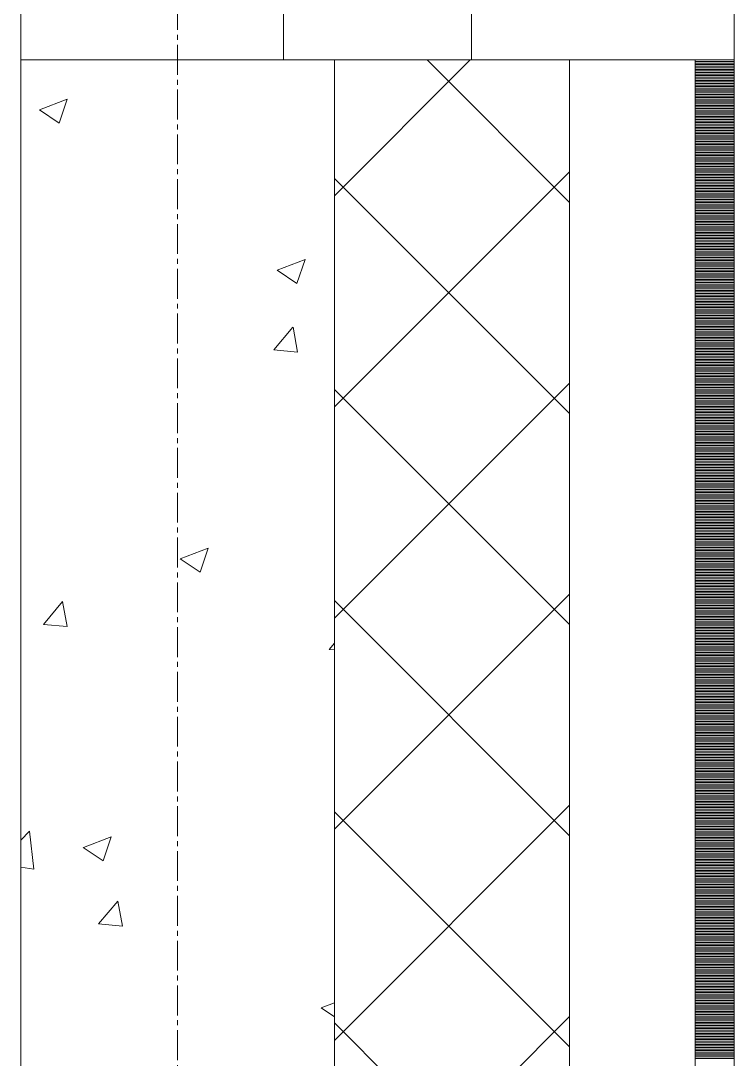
# Model space of a CAD drawing. Header units: millimetres. Extents: x -231292 to 573618, y -153144 to 564035.
# Drawn here: x 28883 to 29338, y -128283 to -127620 of the extents above; entities that cross this region are included whole.
import ezdxf

# ---------------------------------------------------------------- set-up
doc = ezdxf.new("R2010")
doc.units = ezdxf.units.MM
doc.linetypes.add('CENTER2', pattern=[28.575, 19.05, -3.175, 3.175, -3.175])
doc.layers.get('0').update_dxf_attribs({"color": 250})
for name, color, linetype, lineweight in [('A-Wall_Материал_Газоблок_Контур', 250, 'Continuous', 0), ('АР_Окна', 250, 'Continuous', 5), ('АР_Стены ПЕНОблок', 250, 'Continuous', 20), ('АР_Тонкая', 250, 'Continuous', 5), ('АР_Утеплитель', 250, 'Continuous', 0), ('АР_Штриховка', 250, 'Continuous', 0), ('РД_Оси_100', 250, 'Continuous', 0)]:
    doc.layers.add(name, color=color, linetype=linetype, lineweight=lineweight)

# ---------------------------------------------------------------- blocks, each defined once
blk = doc.blocks.new('оси_рен')
at = {"layer": 'РД_Оси_100', "color": 251, "linetype": 'CENTER2', "true_color": 0x636466}
blk.add_line((1215752.916, 135558.25), (1215752.916, 223268.25), dxfattribs=at)

msp = doc.modelspace()

# ---------------------------------------------------------------- linework, layer by layer
at = {"layer": 'A-Wall_Материал_Газоблок_Контур', "color": 18, "linetype": 'Continuous', "lineweight": 0, "true_color": 0x000000}
for p, q in [((28883.458, -124345.283), (28883.458, -127645.283)), ((29338.458, -127645.283), (29338.458, -124345.283))]:
    msp.add_line(p, q, dxfattribs=at)
at = {"layer": 'АР_Окна', "color": 18, "linetype": 'Continuous', "lineweight": 5, "true_color": 0x000000}
for p, q in [((28883.458, -124345.283), (28883.458, -127645.283)), ((29338.458, -124345.283), (29338.458, -127645.283))]:
    msp.add_line(p, q, dxfattribs=at)
msp.add_lwpolyline([(29170.958, -127595.283), (29170.958, -127645.283), (29050.958, -127645.283), (29050.958, -127595.283)], close=True, dxfattribs=at)
at = {"layer": 'АР_Стены ПЕНОблок', "color": 18, "linetype": 'Continuous', "lineweight": 20, "true_color": 0x000000}
for p, q in [((29083.458, -127645.283), (28883.458, -127645.283)), ((28883.458, -127645.283), (28883.458, -128645.283)), ((29083.458, -128645.283), (29083.458, -127645.283))]:
    msp.add_line(p, q, dxfattribs=at)
at = {"layer": 'АР_Тонкая', "color": 18, "linetype": 'Continuous', "lineweight": 5, "true_color": 0x000000}
for p, q in [((29313.458, -127645.283), (29233.458, -127645.283)), ((29233.458, -127645.283), (29233.458, -128645.283)), ((29313.458, -128645.283), (29313.458, -127645.283)), ((29338.458, -127645.283), (29313.458, -127645.283)), ((29313.458, -127645.283), (29313.458, -128645.283)), ((29338.458, -128645.283), (29338.458, -127645.283))]:
    msp.add_line(p, q, dxfattribs=at)
at = {"layer": 'АР_Утеплитель', "color": 18, "linetype": 'Continuous', "lineweight": 0, "true_color": 0x000000}
for p, q in [((29233.458, -127645.283), (29083.458, -127645.283)), ((29083.458, -127645.283), (29083.458, -128645.283)), ((29233.458, -128645.283), (29233.458, -127645.283))]:
    msp.add_line(p, q, dxfattribs=at)
at = {"layer": 'АР_Штриховка', "color": 18, "linetype": 'Continuous', "lineweight": 0, "true_color": 0x000000}
for p, q in [((29083.458, -127731.972), (29170.147, -127645.283)), ((29233.458, -127736.115), (29142.626, -127645.283)), ((29313.458, -127646.283), (29338.458, -127646.283)), ((29313.458, -127647.283), (29338.458, -127647.283)), ((29313.458, -127648.283), (29338.458, -127648.283)), ((29313.458, -127649.283), (29338.458, -127649.283)), ((29313.458, -127650.283), (29338.458, -127650.283)), ((29313.458, -127651.283), (29338.458, -127651.283)), ((29313.458, -127652.283), (29338.458, -127652.283)), ((29313.458, -127653.283), (29338.458, -127653.283)), ((29313.458, -127654.283), (29338.458, -127654.283)), ((29313.458, -127655.283), (29338.458, -127655.283)), ((29313.458, -127656.283), (29338.458, -127656.283)), ((29313.458, -127657.283), (29338.458, -127657.283)), ((29313.458, -127658.283), (29338.458, -127658.283)), ((29313.458, -127659.283), (29338.458, -127659.283)), ((29313.458, -127660.283), (29338.458, -127660.283)), ((29313.458, -127661.283), (29338.458, -127661.283)), ((29313.458, -127662.283), (29338.458, -127662.283)), ((29313.458, -127663.283), (29338.458, -127663.283)), ((28895.352, -127677.049), (28913.136, -127670.222)), ((28907.975, -127685.603), (28913.125, -127670.254)), ((29313.458, -127664.283), (29338.458, -127664.283)), ((29313.458, -127665.283), (29338.458, -127665.283)), ((29313.458, -127666.283), (29338.458, -127666.283)), ((29313.458, -127667.283), (29338.458, -127667.283)), ((29313.458, -127668.283), (29338.458, -127668.283)), ((29313.458, -127669.283), (29338.458, -127669.283)), ((29313.458, -127670.283), (29338.458, -127670.283)), ((29313.458, -127671.283), (29338.458, -127671.283)), ((29313.458, -127672.283), (29338.458, -127672.283)), ((29313.458, -127673.283), (29338.458, -127673.283)), ((29313.458, -127674.283), (29338.458, -127674.283)), ((29313.458, -127675.283), (29338.458, -127675.283)), ((29313.458, -127676.283), (29338.458, -127676.283)), ((28895.338, -127677.08), (28907.972, -127685.602)), ((29313.458, -127677.283), (29338.458, -127677.283)), ((29313.458, -127678.283), (29338.458, -127678.283)), ((29313.458, -127679.283), (29338.458, -127679.283)), ((29313.458, -127680.283), (29338.458, -127680.283)), ((29313.458, -127681.283), (29338.458, -127681.283)), ((29313.458, -127682.283), (29338.458, -127682.283)), ((29313.458, -127683.283), (29338.458, -127683.283)), ((29313.458, -127684.283), (29338.458, -127684.283)), ((29313.458, -127685.283), (29338.458, -127685.283)), ((29313.458, -127686.283), (29338.458, -127686.283)), ((29313.458, -127687.283), (29338.458, -127687.283)), ((29313.458, -127688.283), (29338.458, -127688.283)), ((29313.458, -127689.283), (29338.458, -127689.283)), ((29313.458, -127690.283), (29338.458, -127690.283)), ((29313.458, -127691.283), (29338.458, -127691.283)), ((29313.458, -127692.283), (29338.458, -127692.283)), ((29313.458, -127693.283), (29338.458, -127693.283)), ((29313.458, -127694.283), (29338.458, -127694.283)), ((29313.458, -127695.283), (29338.458, -127695.283)), ((29313.458, -127696.283), (29338.458, -127696.283)), ((29313.458, -127697.283), (29338.458, -127697.283)), ((29313.458, -127698.283), (29338.458, -127698.283)), ((29313.458, -127699.283), (29338.458, -127699.283)), ((29313.458, -127700.283), (29338.458, -127700.283)), ((29313.458, -127701.283), (29338.458, -127701.283)), ((29313.458, -127702.283), (29338.458, -127702.283)), ((29313.458, -127703.283), (29338.458, -127703.283)), ((29313.458, -127704.283), (29338.458, -127704.283)), ((29313.458, -127705.283), (29338.458, -127705.283)), ((29313.458, -127706.283), (29338.458, -127706.283)), ((29313.458, -127707.283), (29338.458, -127707.283)), ((29313.458, -127708.283), (29338.458, -127708.283)), ((29313.458, -127709.283), (29338.458, -127709.283)), ((29083.458, -127866.676), (29233.458, -127716.676)), ((29313.458, -127710.283), (29338.458, -127710.283)), ((29313.458, -127711.283), (29338.458, -127711.283)), ((29313.458, -127712.283), (29338.458, -127712.283)), ((29313.458, -127713.283), (29338.458, -127713.283)), ((29313.458, -127714.283), (29338.458, -127714.283)), ((29313.458, -127715.283), (29338.458, -127715.283)), ((29313.458, -127716.283), (29338.458, -127716.283)), ((29233.458, -127870.819), (29083.458, -127720.819)), ((29313.458, -127717.283), (29338.458, -127717.283)), ((29313.458, -127718.283), (29338.458, -127718.283)), ((29313.458, -127719.283), (29338.458, -127719.283)), ((29313.458, -127720.283), (29338.458, -127720.283)), ((29313.458, -127721.283), (29338.458, -127721.283)), ((29313.458, -127722.283), (29338.458, -127722.283)), ((29313.458, -127723.283), (29338.458, -127723.283)), ((29313.458, -127724.283), (29338.458, -127724.283)), ((29313.458, -127725.283), (29338.458, -127725.283)), ((29313.458, -127726.283), (29338.458, -127726.283)), ((29313.458, -127727.283), (29338.458, -127727.283)), ((29313.458, -127728.283), (29338.458, -127728.283)), ((29313.458, -127729.283), (29338.458, -127729.283)), ((29313.458, -127730.283), (29338.458, -127730.283)), ((29313.458, -127731.283), (29338.458, -127731.283)), ((29313.458, -127732.283), (29338.458, -127732.283)), ((29313.458, -127733.283), (29338.458, -127733.283)), ((29313.458, -127734.283), (29338.458, -127734.283)), ((29313.458, -127735.283), (29338.458, -127735.283)), ((29313.458, -127736.283), (29338.458, -127736.283)), ((29313.458, -127737.283), (29338.458, -127737.283)), ((29313.458, -127738.283), (29338.458, -127738.283)), ((29313.458, -127739.283), (29338.458, -127739.283)), ((29313.458, -127740.283), (29338.458, -127740.283)), ((29313.458, -127741.283), (29338.458, -127741.283)), ((29313.458, -127742.283), (29338.458, -127742.283)), ((29313.458, -127743.283), (29338.458, -127743.283)), ((29313.458, -127744.283), (29338.458, -127744.283)), ((29313.458, -127745.283), (29338.458, -127745.283)), ((29313.458, -127746.283), (29338.458, -127746.283)), ((29313.458, -127747.283), (29338.458, -127747.283)), ((29313.458, -127748.283), (29338.458, -127748.283)), ((29313.458, -127749.283), (29338.458, -127749.283)), ((29313.458, -127750.283), (29338.458, -127750.283)), ((29313.458, -127751.283), (29338.458, -127751.283)), ((29313.458, -127752.283), (29338.458, -127752.283)), ((29313.458, -127753.283), (29338.458, -127753.283)), ((29313.458, -127754.283), (29338.458, -127754.283)), ((29313.458, -127755.283), (29338.458, -127755.283)), ((29313.458, -127756.283), (29338.458, -127756.283)), ((29313.458, -127757.283), (29338.458, -127757.283)), ((29313.458, -127758.283), (29338.458, -127758.283)), ((29313.458, -127759.283), (29338.458, -127759.283)), ((29313.458, -127760.283), (29338.458, -127760.283)), ((29313.458, -127761.283), (29338.458, -127761.283)), ((29313.458, -127762.283), (29338.458, -127762.283)), ((29313.458, -127763.283), (29338.458, -127763.283)), ((29313.458, -127764.283), (29338.458, -127764.283)), ((29313.458, -127765.283), (29338.458, -127765.283)), ((29313.458, -127766.283), (29338.458, -127766.283)), ((29313.458, -127767.283), (29338.458, -127767.283)), ((29313.458, -127768.283), (29338.458, -127768.283)), ((29313.458, -127769.283), (29338.458, -127769.283)), ((29046.966, -127779.314), (29064.751, -127772.487)), ((29059.589, -127787.868), (29064.739, -127772.519)), ((29313.458, -127770.283), (29338.458, -127770.283)), ((29313.458, -127771.283), (29338.458, -127771.283)), ((29313.458, -127772.283), (29338.458, -127772.283)), ((29313.458, -127773.283), (29338.458, -127773.283)), ((29313.458, -127774.283), (29338.458, -127774.283)), ((29313.458, -127775.283), (29338.458, -127775.283)), ((29313.458, -127776.283), (29338.458, -127776.283)), ((29046.952, -127779.345), (29059.587, -127787.867)), ((29313.458, -127777.283), (29338.458, -127777.283)), ((29313.458, -127778.283), (29338.458, -127778.283)), ((29313.458, -127779.283), (29338.458, -127779.283)), ((29313.458, -127780.283), (29338.458, -127780.283)), ((29313.458, -127781.283), (29338.458, -127781.283)), ((29313.458, -127782.283), (29338.458, -127782.283)), ((29313.458, -127783.283), (29338.458, -127783.283)), ((29313.458, -127784.283), (29338.458, -127784.283)), ((29313.458, -127785.283), (29338.458, -127785.283)), ((29313.458, -127786.283), (29338.458, -127786.283)), ((29313.458, -127787.283), (29338.458, -127787.283)), ((29313.458, -127788.283), (29338.458, -127788.283)), ((29313.458, -127789.283), (29338.458, -127789.283)), ((29313.458, -127790.283), (29338.458, -127790.283)), ((29313.458, -127791.283), (29338.458, -127791.283)), ((29313.458, -127792.283), (29338.458, -127792.283)), ((29313.458, -127793.283), (29338.458, -127793.283)), ((29313.458, -127794.283), (29338.458, -127794.283)), ((29313.458, -127795.283), (29338.458, -127795.283)), ((29313.458, -127796.283), (29338.458, -127796.283)), ((29313.458, -127797.283), (29338.458, -127797.283)), ((29313.458, -127798.283), (29338.458, -127798.283)), ((29313.458, -127799.283), (29338.458, -127799.283)), ((29313.458, -127800.283), (29338.458, -127800.283)), ((29313.458, -127801.283), (29338.458, -127801.283)), ((29313.458, -127802.283), (29338.458, -127802.283)), ((29313.458, -127803.283), (29338.458, -127803.283)), ((29313.458, -127804.283), (29338.458, -127804.283)), ((29313.458, -127805.283), (29338.458, -127805.283)), ((29313.458, -127806.283), (29338.458, -127806.283)), ((29313.458, -127807.283), (29338.458, -127807.283)), ((29313.458, -127808.283), (29338.458, -127808.283)), ((29313.458, -127809.283), (29338.458, -127809.283)), ((29044.809, -127830.296), (29057.054, -127815.703)), ((29060.016, -127831.621), (29057.079, -127815.7)), ((29313.458, -127810.283), (29338.458, -127810.283)), ((29313.458, -127811.283), (29338.458, -127811.283)), ((29313.458, -127812.283), (29338.458, -127812.283)), ((29313.458, -127813.283), (29338.458, -127813.283)), ((29313.458, -127814.283), (29338.458, -127814.283)), ((29313.458, -127815.283), (29338.458, -127815.283)), ((29313.458, -127816.283), (29338.458, -127816.283)), ((29313.458, -127817.283), (29338.458, -127817.283)), ((29313.458, -127818.283), (29338.458, -127818.283)), ((29313.458, -127819.283), (29338.458, -127819.283)), ((29313.458, -127820.283), (29338.458, -127820.283)), ((29313.458, -127821.283), (29338.458, -127821.283)), ((29313.458, -127822.283), (29338.458, -127822.283)), ((29313.458, -127823.283), (29338.458, -127823.283)), ((29313.458, -127824.283), (29338.458, -127824.283)), ((29313.458, -127825.283), (29338.458, -127825.283)), ((29313.458, -127826.283), (29338.458, -127826.283)), ((29313.458, -127827.283), (29338.458, -127827.283)), ((29313.458, -127828.283), (29338.458, -127828.283)), ((29313.458, -127829.283), (29338.458, -127829.283)), ((29044.809, -127830.297), (29059.991, -127831.626)), ((29313.458, -127830.283), (29338.458, -127830.283)), ((29313.458, -127831.283), (29338.458, -127831.283)), ((29313.458, -127832.283), (29338.458, -127832.283)), ((29313.458, -127833.283), (29338.458, -127833.283)), ((29313.458, -127834.283), (29338.458, -127834.283)), ((29313.458, -127835.283), (29338.458, -127835.283)), ((29313.458, -127836.283), (29338.458, -127836.283)), ((29313.458, -127837.283), (29338.458, -127837.283)), ((29313.458, -127838.283), (29338.458, -127838.283)), ((29313.458, -127839.283), (29338.458, -127839.283)), ((29313.458, -127840.283), (29338.458, -127840.283)), ((29313.458, -127841.283), (29338.458, -127841.283)), ((29313.458, -127842.283), (29338.458, -127842.283)), ((29313.458, -127843.283), (29338.458, -127843.283)), ((29313.458, -127844.283), (29338.458, -127844.283)), ((29313.458, -127845.283), (29338.458, -127845.283)), ((29313.458, -127846.283), (29338.458, -127846.283)), ((29313.458, -127847.283), (29338.458, -127847.283)), ((29313.458, -127848.283), (29338.458, -127848.283)), ((29083.458, -128001.379), (29233.458, -127851.379)), ((29233.458, -128005.523), (29083.458, -127855.523)), ((29313.458, -127849.283), (29338.458, -127849.283)), ((29313.458, -127850.283), (29338.458, -127850.283)), ((29313.458, -127851.283), (29338.458, -127851.283)), ((29313.458, -127852.283), (29338.458, -127852.283)), ((29313.458, -127853.283), (29338.458, -127853.283)), ((29313.458, -127854.283), (29338.458, -127854.283)), ((29313.458, -127855.283), (29338.458, -127855.283)), ((29313.458, -127856.283), (29338.458, -127856.283)), ((29313.458, -127857.283), (29338.458, -127857.283)), ((29313.458, -127858.283), (29338.458, -127858.283)), ((29313.458, -127859.283), (29338.458, -127859.283)), ((29313.458, -127860.283), (29338.458, -127860.283)), ((29313.458, -127861.283), (29338.458, -127861.283)), ((29313.458, -127862.283), (29338.458, -127862.283)), ((29313.458, -127863.283), (29338.458, -127863.283)), ((29313.458, -127864.283), (29338.458, -127864.283)), ((29313.458, -127865.283), (29338.458, -127865.283)), ((29313.458, -127866.283), (29338.458, -127866.283)), ((29313.458, -127867.283), (29338.458, -127867.283)), ((29313.458, -127868.283), (29338.458, -127868.283)), ((29313.458, -127869.283), (29338.458, -127869.283)), ((29313.458, -127870.283), (29338.458, -127870.283)), ((29313.458, -127871.283), (29338.458, -127871.283)), ((29313.458, -127872.283), (29338.458, -127872.283)), ((29313.458, -127873.283), (29338.458, -127873.283)), ((29313.458, -127874.283), (29338.458, -127874.283)), ((29313.458, -127875.283), (29338.458, -127875.283)), ((29313.458, -127876.283), (29338.458, -127876.283)), ((29313.458, -127877.283), (29338.458, -127877.283)), ((29313.458, -127878.283), (29338.458, -127878.283)), ((29313.458, -127879.283), (29338.458, -127879.283)), ((29313.458, -127880.283), (29338.458, -127880.283)), ((29313.458, -127881.283), (29338.458, -127881.283)), ((29313.458, -127882.283), (29338.458, -127882.283)), ((29313.458, -127883.283), (29338.458, -127883.283)), ((29313.458, -127884.283), (29338.458, -127884.283)), ((29313.458, -127885.283), (29338.458, -127885.283)), ((29313.458, -127886.283), (29338.458, -127886.283)), ((29313.458, -127887.283), (29338.458, -127887.283)), ((29313.458, -127888.283), (29338.458, -127888.283)), ((29313.458, -127889.283), (29338.458, -127889.283)), ((29313.458, -127890.283), (29338.458, -127890.283)), ((29313.458, -127891.283), (29338.458, -127891.283)), ((29313.458, -127892.283), (29338.458, -127892.283)), ((29313.458, -127893.283), (29338.458, -127893.283)), ((29313.458, -127894.283), (29338.458, -127894.283)), ((29313.458, -127895.283), (29338.458, -127895.283)), ((29313.458, -127896.283), (29338.458, -127896.283)), ((29313.458, -127897.283), (29338.458, -127897.283)), ((29313.458, -127898.283), (29338.458, -127898.283)), ((29313.458, -127899.283), (29338.458, -127899.283)), ((29313.458, -127900.283), (29338.458, -127900.283)), ((29313.458, -127901.283), (29338.458, -127901.283)), ((29313.458, -127902.283), (29338.458, -127902.283)), ((29313.458, -127903.283), (29338.458, -127903.283)), ((29313.458, -127904.283), (29338.458, -127904.283)), ((29313.458, -127905.283), (29338.458, -127905.283)), ((29313.458, -127906.283), (29338.458, -127906.283)), ((29313.458, -127907.283), (29338.458, -127907.283)), ((29313.458, -127908.283), (29338.458, -127908.283)), ((29313.458, -127909.283), (29338.458, -127909.283)), ((29313.458, -127910.283), (29338.458, -127910.283)), ((29313.458, -127911.283), (29338.458, -127911.283)), ((29313.458, -127912.283), (29338.458, -127912.283)), ((29313.458, -127913.283), (29338.458, -127913.283)), ((29313.458, -127914.283), (29338.458, -127914.283)), ((29313.458, -127915.283), (29338.458, -127915.283)), ((29313.458, -127916.283), (29338.458, -127916.283)), ((29313.458, -127917.283), (29338.458, -127917.283)), ((29313.458, -127918.283), (29338.458, -127918.283)), ((29313.458, -127919.283), (29338.458, -127919.283)), ((29313.458, -127920.283), (29338.458, -127920.283)), ((29313.458, -127921.283), (29338.458, -127921.283)), ((29313.458, -127922.283), (29338.458, -127922.283)), ((29313.458, -127923.283), (29338.458, -127923.283)), ((29313.458, -127924.283), (29338.458, -127924.283)), ((29313.458, -127925.283), (29338.458, -127925.283)), ((29313.458, -127926.283), (29338.458, -127926.283)), ((29313.458, -127927.283), (29338.458, -127927.283)), ((29313.458, -127928.283), (29338.458, -127928.283)), ((29313.458, -127929.283), (29338.458, -127929.283)), ((29313.458, -127930.283), (29338.458, -127930.283)), ((29313.458, -127931.283), (29338.458, -127931.283)), ((29313.458, -127932.283), (29338.458, -127932.283)), ((29313.458, -127933.283), (29338.458, -127933.283)), ((29313.458, -127934.283), (29338.458, -127934.283)), ((29313.458, -127935.283), (29338.458, -127935.283)), ((29313.458, -127936.283), (29338.458, -127936.283)), ((29313.458, -127937.283), (29338.458, -127937.283)), ((29313.458, -127938.283), (29338.458, -127938.283)), ((29313.458, -127939.283), (29338.458, -127939.283)), ((29313.458, -127940.283), (29338.458, -127940.283)), ((29313.458, -127941.283), (29338.458, -127941.283)), ((29313.458, -127942.283), (29338.458, -127942.283)), ((29313.458, -127943.283), (29338.458, -127943.283)), ((29313.458, -127944.283), (29338.458, -127944.283)), ((29313.458, -127945.283), (29338.458, -127945.283)), ((29313.458, -127946.283), (29338.458, -127946.283)), ((29313.458, -127947.283), (29338.458, -127947.283)), ((29313.458, -127948.283), (29338.458, -127948.283)), ((29313.458, -127949.283), (29338.458, -127949.283)), ((29313.458, -127950.283), (29338.458, -127950.283)), ((29313.458, -127951.283), (29338.458, -127951.283)), ((29313.458, -127952.283), (29338.458, -127952.283)), ((29313.458, -127953.283), (29338.458, -127953.283)), ((29313.458, -127954.283), (29338.458, -127954.283)), ((28985.164, -127963.502), (29002.949, -127956.675)), ((28997.787, -127972.056), (29002.937, -127956.707)), ((29313.458, -127955.283), (29338.458, -127955.283)), ((29313.458, -127956.283), (29338.458, -127956.283)), ((29313.458, -127957.283), (29338.458, -127957.283)), ((29313.458, -127958.283), (29338.458, -127958.283)), ((29313.458, -127959.283), (29338.458, -127959.283)), ((29313.458, -127960.283), (29338.458, -127960.283)), ((29313.458, -127961.283), (29338.458, -127961.283)), ((28985.15, -127963.533), (28997.785, -127972.055)), ((29313.458, -127962.283), (29338.458, -127962.283)), ((29313.458, -127963.283), (29338.458, -127963.283)), ((29313.458, -127964.283), (29338.458, -127964.283)), ((29313.458, -127965.283), (29338.458, -127965.283)), ((29313.458, -127966.283), (29338.458, -127966.283)), ((29313.458, -127967.283), (29338.458, -127967.283)), ((29313.458, -127968.283), (29338.458, -127968.283)), ((29313.458, -127969.283), (29338.458, -127969.283)), ((29313.458, -127970.283), (29338.458, -127970.283)), ((29313.458, -127971.283), (29338.458, -127971.283)), ((29313.458, -127972.283), (29338.458, -127972.283)), ((29313.458, -127973.283), (29338.458, -127973.283)), ((29313.458, -127974.283), (29338.458, -127974.283)), ((29313.458, -127975.283), (29338.458, -127975.283)), ((29313.458, -127976.283), (29338.458, -127976.283)), ((29313.458, -127977.283), (29338.458, -127977.283)), ((29313.458, -127978.283), (29338.458, -127978.283)), ((29313.458, -127979.283), (29338.458, -127979.283)), ((29313.458, -127980.283), (29338.458, -127980.283)), ((29313.458, -127981.283), (29338.458, -127981.283)), ((29083.458, -128136.083), (29233.458, -127986.083)), ((29313.458, -127982.283), (29338.458, -127982.283)), ((29313.458, -127983.283), (29338.458, -127983.283)), ((29313.458, -127984.283), (29338.458, -127984.283)), ((29313.458, -127985.283), (29338.458, -127985.283)), ((29313.458, -127986.283), (29338.458, -127986.283)), ((29313.458, -127987.283), (29338.458, -127987.283)), ((29313.458, -127988.283), (29338.458, -127988.283)), ((28897.867, -128005.414), (28910.113, -127990.821)), ((28913.074, -128006.739), (28910.138, -127990.818)), ((29233.458, -128140.227), (29083.458, -127990.227)), ((29313.458, -127989.283), (29338.458, -127989.283)), ((29313.458, -127990.283), (29338.458, -127990.283)), ((29313.458, -127991.283), (29338.458, -127991.283)), ((29313.458, -127992.283), (29338.458, -127992.283)), ((29313.458, -127993.283), (29338.458, -127993.283)), ((29313.458, -127994.283), (29338.458, -127994.283)), ((29313.458, -127995.283), (29338.458, -127995.283)), ((29313.458, -127996.283), (29338.458, -127996.283)), ((29313.458, -127997.283), (29338.458, -127997.283)), ((29313.458, -127998.283), (29338.458, -127998.283)), ((29313.458, -127999.283), (29338.458, -127999.283)), ((29313.458, -128000.283), (29338.458, -128000.283)), ((29313.458, -128001.283), (29338.458, -128001.283)), ((28897.867, -128005.415), (28913.049, -128006.743)), ((29313.458, -128002.283), (29338.458, -128002.283)), ((29313.458, -128003.283), (29338.458, -128003.283)), ((29313.458, -128004.283), (29338.458, -128004.283)), ((29313.458, -128005.283), (29338.458, -128005.283)), ((29313.458, -128006.283), (29338.458, -128006.283)), ((29313.458, -128007.283), (29338.458, -128007.283)), ((29313.458, -128008.283), (29338.458, -128008.283)), ((29313.458, -128009.283), (29338.458, -128009.283)), ((29313.458, -128010.283), (29338.458, -128010.283)), ((29313.458, -128011.283), (29338.458, -128011.283)), ((29313.458, -128012.283), (29338.458, -128012.283)), ((29313.458, -128013.283), (29338.458, -128013.283)), ((29313.458, -128014.283), (29338.458, -128014.283)), ((29080.052, -128021.353), (29083.458, -128017.294)), ((29080.052, -128021.354), (29083.458, -128021.652)), ((29313.458, -128015.283), (29338.458, -128015.283)), ((29313.458, -128016.283), (29338.458, -128016.283)), ((29313.458, -128017.283), (29338.458, -128017.283)), ((29313.458, -128018.283), (29338.458, -128018.283)), ((29313.458, -128019.283), (29338.458, -128019.283)), ((29313.458, -128020.283), (29338.458, -128020.283)), ((29313.458, -128021.283), (29338.458, -128021.283)), ((29313.458, -128022.283), (29338.458, -128022.283)), ((29313.458, -128023.283), (29338.458, -128023.283)), ((29313.458, -128024.283), (29338.458, -128024.283)), ((29313.458, -128025.283), (29338.458, -128025.283)), ((29313.458, -128026.283), (29338.458, -128026.283)), ((29313.458, -128027.283), (29338.458, -128027.283)), ((29313.458, -128028.283), (29338.458, -128028.283)), ((29313.458, -128029.283), (29338.458, -128029.283)), ((29313.458, -128030.283), (29338.458, -128030.283)), ((29313.458, -128031.283), (29338.458, -128031.283)), ((29313.458, -128032.283), (29338.458, -128032.283)), ((29313.458, -128033.283), (29338.458, -128033.283)), ((29313.458, -128034.283), (29338.458, -128034.283)), ((29313.458, -128035.283), (29338.458, -128035.283)), ((29313.458, -128036.283), (29338.458, -128036.283)), ((29313.458, -128037.283), (29338.458, -128037.283)), ((29313.458, -128038.283), (29338.458, -128038.283)), ((29313.458, -128039.283), (29338.458, -128039.283)), ((29313.458, -128040.283), (29338.458, -128040.283)), ((29313.458, -128041.283), (29338.458, -128041.283)), ((29313.458, -128042.283), (29338.458, -128042.283)), ((29313.458, -128043.283), (29338.458, -128043.283)), ((29313.458, -128044.283), (29338.458, -128044.283)), ((29313.458, -128045.283), (29338.458, -128045.283)), ((29313.458, -128046.283), (29338.458, -128046.283)), ((29313.458, -128047.283), (29338.458, -128047.283)), ((29313.458, -128048.283), (29338.458, -128048.283)), ((29313.458, -128049.283), (29338.458, -128049.283)), ((29313.458, -128050.283), (29338.458, -128050.283)), ((29313.458, -128051.283), (29338.458, -128051.283)), ((29313.458, -128052.283), (29338.458, -128052.283)), ((29313.458, -128053.283), (29338.458, -128053.283)), ((29313.458, -128054.283), (29338.458, -128054.283)), ((29313.458, -128055.283), (29338.458, -128055.283)), ((29313.458, -128056.283), (29338.458, -128056.283)), ((29313.458, -128057.283), (29338.458, -128057.283)), ((29313.458, -128058.283), (29338.458, -128058.283)), ((29313.458, -128059.283), (29338.458, -128059.283)), ((29313.458, -128060.283), (29338.458, -128060.283)), ((29313.458, -128061.283), (29338.458, -128061.283)), ((29313.458, -128062.283), (29338.458, -128062.283)), ((29313.458, -128063.283), (29338.458, -128063.283)), ((29313.458, -128064.283), (29338.458, -128064.283)), ((29313.458, -128065.283), (29338.458, -128065.283)), ((29313.458, -128066.283), (29338.458, -128066.283)), ((29313.458, -128067.283), (29338.458, -128067.283)), ((29313.458, -128068.283), (29338.458, -128068.283)), ((29313.458, -128069.283), (29338.458, -128069.283)), ((29313.458, -128070.283), (29338.458, -128070.283)), ((29313.458, -128071.283), (29338.458, -128071.283)), ((29313.458, -128072.283), (29338.458, -128072.283)), ((29313.458, -128073.283), (29338.458, -128073.283)), ((29313.458, -128074.283), (29338.458, -128074.283)), ((29313.458, -128075.283), (29338.458, -128075.283)), ((29313.458, -128076.283), (29338.458, -128076.283)), ((29313.458, -128077.283), (29338.458, -128077.283)), ((29313.458, -128078.283), (29338.458, -128078.283)), ((29313.458, -128079.283), (29338.458, -128079.283)), ((29313.458, -128080.283), (29338.458, -128080.283)), ((29313.458, -128081.283), (29338.458, -128081.283)), ((29313.458, -128082.283), (29338.458, -128082.283)), ((29313.458, -128083.283), (29338.458, -128083.283)), ((29313.458, -128084.283), (29338.458, -128084.283)), ((29313.458, -128085.283), (29338.458, -128085.283)), ((29313.458, -128086.283), (29338.458, -128086.283)), ((29313.458, -128087.283), (29338.458, -128087.283)), ((29313.458, -128088.283), (29338.458, -128088.283)), ((29313.458, -128089.283), (29338.458, -128089.283)), ((29313.458, -128090.283), (29338.458, -128090.283)), ((29313.458, -128091.283), (29338.458, -128091.283)), ((29313.458, -128092.283), (29338.458, -128092.283)), ((29313.458, -128093.283), (29338.458, -128093.283)), ((29313.458, -128094.283), (29338.458, -128094.283)), ((29313.458, -128095.283), (29338.458, -128095.283)), ((29313.458, -128096.283), (29338.458, -128096.283)), ((29313.458, -128097.283), (29338.458, -128097.283)), ((29313.458, -128098.283), (29338.458, -128098.283)), ((29313.458, -128099.283), (29338.458, -128099.283)), ((29313.458, -128100.283), (29338.458, -128100.283)), ((29313.458, -128101.283), (29338.458, -128101.283)), ((29313.458, -128102.283), (29338.458, -128102.283)), ((29313.458, -128103.283), (29338.458, -128103.283)), ((29313.458, -128104.283), (29338.458, -128104.283)), ((29313.458, -128105.283), (29338.458, -128105.283)), ((29313.458, -128106.283), (29338.458, -128106.283)), ((29313.458, -128107.283), (29338.458, -128107.283)), ((29313.458, -128108.283), (29338.458, -128108.283)), ((29313.458, -128109.283), (29338.458, -128109.283)), ((29313.458, -128110.283), (29338.458, -128110.283)), ((29313.458, -128111.283), (29338.458, -128111.283)), ((29313.458, -128112.283), (29338.458, -128112.283)), ((29313.458, -128113.283), (29338.458, -128113.283)), ((29083.458, -128270.787), (29233.458, -128120.787)), ((29313.458, -128114.283), (29338.458, -128114.283)), ((29313.458, -128115.283), (29338.458, -128115.283)), ((29313.458, -128116.283), (29338.458, -128116.283)), ((29313.458, -128117.283), (29338.458, -128117.283)), ((29313.458, -128118.283), (29338.458, -128118.283)), ((29313.458, -128119.283), (29338.458, -128119.283)), ((29313.458, -128120.283), (29338.458, -128120.283)), ((29233.458, -128274.931), (29083.458, -128124.931)), ((29313.458, -128121.283), (29338.458, -128121.283)), ((29313.458, -128122.283), (29338.458, -128122.283)), ((29313.458, -128123.283), (29338.458, -128123.283)), ((29313.458, -128124.283), (29338.458, -128124.283)), ((29313.458, -128125.283), (29338.458, -128125.283)), ((29313.458, -128126.283), (29338.458, -128126.283)), ((29313.458, -128127.283), (29338.458, -128127.283)), ((29313.458, -128128.283), (29338.458, -128128.283)), ((29313.458, -128129.283), (29338.458, -128129.283)), ((29313.458, -128130.283), (29338.458, -128130.283)), ((29313.458, -128131.283), (29338.458, -128131.283)), ((29313.458, -128132.283), (29338.458, -128132.283)), ((29313.458, -128133.283), (29338.458, -128133.283)), ((28883.458, -128143.022), (28888.943, -128137.306)), ((28891.757, -128161.428), (28888.951, -128137.305)), ((29313.458, -128134.283), (29338.458, -128134.283)), ((29313.458, -128135.283), (29338.458, -128135.283)), ((29313.458, -128136.283), (29338.458, -128136.283)), ((29313.458, -128137.283), (29338.458, -128137.283)), ((29313.458, -128138.283), (29338.458, -128138.283)), ((29313.458, -128139.283), (29338.458, -128139.283)), ((29313.458, -128140.283), (29338.458, -128140.283)), ((28923.362, -128147.69), (28941.147, -128140.864)), ((28935.985, -128156.244), (28941.135, -128140.895)), ((29313.458, -128141.283), (29338.458, -128141.283)), ((29313.458, -128142.283), (29338.458, -128142.283)), ((29313.458, -128143.283), (29338.458, -128143.283)), ((29313.458, -128144.283), (29338.458, -128144.283)), ((29313.458, -128145.283), (29338.458, -128145.283)), ((29313.458, -128146.283), (29338.458, -128146.283)), ((29313.458, -128147.283), (29338.458, -128147.283)), ((28923.348, -128147.721), (28935.983, -128156.243)), ((29313.458, -128148.283), (29338.458, -128148.283)), ((29313.458, -128149.283), (29338.458, -128149.283)), ((29313.458, -128150.283), (29338.458, -128150.283)), ((29313.458, -128151.283), (29338.458, -128151.283)), ((29313.458, -128152.283), (29338.458, -128152.283)), ((29313.458, -128153.283), (29338.458, -128153.283)), ((28883.458, -128160.155), (28891.755, -128161.441)), ((29313.458, -128154.283), (29338.458, -128154.283)), ((29313.458, -128155.283), (29338.458, -128155.283)), ((29313.458, -128156.283), (29338.458, -128156.283)), ((29313.458, -128157.283), (29338.458, -128157.283)), ((29313.458, -128158.283), (29338.458, -128158.283)), ((29313.458, -128159.283), (29338.458, -128159.283)), ((29313.458, -128160.283), (29338.458, -128160.283)), ((29313.458, -128161.283), (29338.458, -128161.283)), ((29313.458, -128162.283), (29338.458, -128162.283)), ((29313.458, -128163.283), (29338.458, -128163.283)), ((29313.458, -128164.283), (29338.458, -128164.283)), ((29313.458, -128165.283), (29338.458, -128165.283)), ((29313.458, -128166.283), (29338.458, -128166.283)), ((29313.458, -128167.283), (29338.458, -128167.283)), ((29313.458, -128168.283), (29338.458, -128168.283)), ((29313.458, -128169.283), (29338.458, -128169.283)), ((29313.458, -128170.283), (29338.458, -128170.283)), ((29313.458, -128171.283), (29338.458, -128171.283)), ((29313.458, -128172.283), (29338.458, -128172.283)), ((29313.458, -128173.283), (29338.458, -128173.283)), ((29313.458, -128174.283), (29338.458, -128174.283)), ((29313.458, -128175.283), (29338.458, -128175.283)), ((29313.458, -128176.283), (29338.458, -128176.283)), ((29313.458, -128177.283), (29338.458, -128177.283)), ((29313.458, -128178.283), (29338.458, -128178.283)), ((29313.458, -128179.283), (29338.458, -128179.283)), ((29313.458, -128180.283), (29338.458, -128180.283)), ((28933.111, -128196.471), (28945.356, -128181.878)), ((28948.317, -128197.796), (28945.38, -128181.874)), ((29313.458, -128181.283), (29338.458, -128181.283)), ((29313.458, -128182.283), (29338.458, -128182.283)), ((29313.458, -128183.283), (29338.458, -128183.283)), ((29313.458, -128184.283), (29338.458, -128184.283)), ((29313.458, -128185.283), (29338.458, -128185.283)), ((29313.458, -128186.283), (29338.458, -128186.283)), ((29313.458, -128187.283), (29338.458, -128187.283)), ((29313.458, -128188.283), (29338.458, -128188.283)), ((29313.458, -128189.283), (29338.458, -128189.283)), ((29313.458, -128190.283), (29338.458, -128190.283)), ((29313.458, -128191.283), (29338.458, -128191.283)), ((29313.458, -128192.283), (29338.458, -128192.283)), ((29313.458, -128193.283), (29338.458, -128193.283)), ((28933.111, -128196.472), (28948.293, -128197.8)), ((29313.458, -128194.283), (29338.458, -128194.283)), ((29313.458, -128195.283), (29338.458, -128195.283)), ((29313.458, -128196.283), (29338.458, -128196.283)), ((29313.458, -128197.283), (29338.458, -128197.283)), ((29313.458, -128198.283), (29338.458, -128198.283)), ((29313.458, -128199.283), (29338.458, -128199.283)), ((29313.458, -128200.283), (29338.458, -128200.283)), ((29313.458, -128201.283), (29338.458, -128201.283)), ((29313.458, -128202.283), (29338.458, -128202.283)), ((29313.458, -128203.283), (29338.458, -128203.283)), ((29313.458, -128204.283), (29338.458, -128204.283)), ((29313.458, -128205.283), (29338.458, -128205.283)), ((29313.458, -128206.283), (29338.458, -128206.283)), ((29313.458, -128207.283), (29338.458, -128207.283)), ((29313.458, -128208.283), (29338.458, -128208.283)), ((29313.458, -128209.283), (29338.458, -128209.283)), ((29313.458, -128210.283), (29338.458, -128210.283)), ((29313.458, -128211.283), (29338.458, -128211.283)), ((29313.458, -128212.283), (29338.458, -128212.283)), ((29313.458, -128213.283), (29338.458, -128213.283)), ((29313.458, -128214.283), (29338.458, -128214.283)), ((29313.458, -128215.283), (29338.458, -128215.283)), ((29313.458, -128216.283), (29338.458, -128216.283)), ((29313.458, -128217.283), (29338.458, -128217.283)), ((29313.458, -128218.283), (29338.458, -128218.283)), ((29313.458, -128219.283), (29338.458, -128219.283)), ((29313.458, -128220.283), (29338.458, -128220.283)), ((29313.458, -128221.283), (29338.458, -128221.283)), ((29313.458, -128222.283), (29338.458, -128222.283)), ((29313.458, -128223.283), (29338.458, -128223.283)), ((29313.458, -128224.283), (29338.458, -128224.283)), ((29313.458, -128225.283), (29338.458, -128225.283)), ((29313.458, -128226.283), (29338.458, -128226.283)), ((29313.458, -128227.283), (29338.458, -128227.283)), ((29313.458, -128228.283), (29338.458, -128228.283)), ((29313.458, -128229.283), (29338.458, -128229.283)), ((29313.458, -128230.283), (29338.458, -128230.283)), ((29313.458, -128231.283), (29338.458, -128231.283)), ((29313.458, -128232.283), (29338.458, -128232.283)), ((29313.458, -128233.283), (29338.458, -128233.283)), ((29313.458, -128234.283), (29338.458, -128234.283)), ((29313.458, -128235.283), (29338.458, -128235.283)), ((29313.458, -128236.283), (29338.458, -128236.283)), ((29313.458, -128237.283), (29338.458, -128237.283)), ((29313.458, -128238.283), (29338.458, -128238.283)), ((29313.458, -128239.283), (29338.458, -128239.283)), ((29074.976, -128249.956), (29083.458, -128246.7)), ((29313.458, -128240.283), (29338.458, -128240.283)), ((29313.458, -128241.283), (29338.458, -128241.283)), ((29313.458, -128242.283), (29338.458, -128242.283)), ((29313.458, -128243.283), (29338.458, -128243.283)), ((29313.458, -128244.283), (29338.458, -128244.283)), ((29313.458, -128245.283), (29338.458, -128245.283)), ((29313.458, -128246.283), (29338.458, -128246.283)), ((29074.962, -128249.986), (29083.458, -128255.717)), ((29313.458, -128247.283), (29338.458, -128247.283)), ((29313.458, -128248.283), (29338.458, -128248.283)), ((29313.458, -128249.283), (29338.458, -128249.283)), ((29313.458, -128250.283), (29338.458, -128250.283)), ((29313.458, -128251.283), (29338.458, -128251.283)), ((29313.458, -128252.283), (29338.458, -128252.283)), ((29313.458, -128253.283), (29338.458, -128253.283)), ((29083.458, -128405.491), (29233.458, -128255.491)), ((29233.458, -128409.635), (29083.458, -128259.635)), ((29313.458, -128254.283), (29338.458, -128254.283)), ((29313.458, -128255.283), (29338.458, -128255.283)), ((29313.458, -128256.283), (29338.458, -128256.283)), ((29313.458, -128257.283), (29338.458, -128257.283)), ((29313.458, -128258.283), (29338.458, -128258.283)), ((29313.458, -128259.283), (29338.458, -128259.283)), ((29313.458, -128260.283), (29338.458, -128260.283)), ((29313.458, -128261.283), (29338.458, -128261.283)), ((29313.458, -128262.283), (29338.458, -128262.283)), ((29313.458, -128263.283), (29338.458, -128263.283)), ((29313.458, -128264.283), (29338.458, -128264.283)), ((29313.458, -128265.283), (29338.458, -128265.283)), ((29313.458, -128266.283), (29338.458, -128266.283)), ((29313.458, -128267.283), (29338.458, -128267.283)), ((29313.458, -128268.283), (29338.458, -128268.283)), ((29313.458, -128269.283), (29338.458, -128269.283)), ((29313.458, -128270.283), (29338.458, -128270.283)), ((29313.458, -128271.283), (29338.458, -128271.283)), ((29313.458, -128272.283), (29338.458, -128272.283)), ((29313.458, -128273.283), (29338.458, -128273.283)), ((29313.458, -128274.283), (29338.458, -128274.283)), ((29313.458, -128275.283), (29338.458, -128275.283)), ((29313.458, -128276.283), (29338.458, -128276.283)), ((29313.458, -128277.283), (29338.458, -128277.283)), ((29313.458, -128278.283), (29338.458, -128278.283)), ((29313.458, -128279.283), (29338.458, -128279.283)), ((29313.458, -128280.283), (29338.458, -128280.283)), ((29313.458, -128281.283), (29338.458, -128281.283)), ((29313.458, -128282.283), (29338.458, -128282.283))]:
    msp.add_line(p, q, dxfattribs=at)

# ---------------------------------------------------------------- block references
at = {"rotation": 359.999868838025}
msp.add_blockref('оси_рен', (-1186769.82, -284755.728), dxfattribs=at)

doc.saveas('drawing.dxf')
